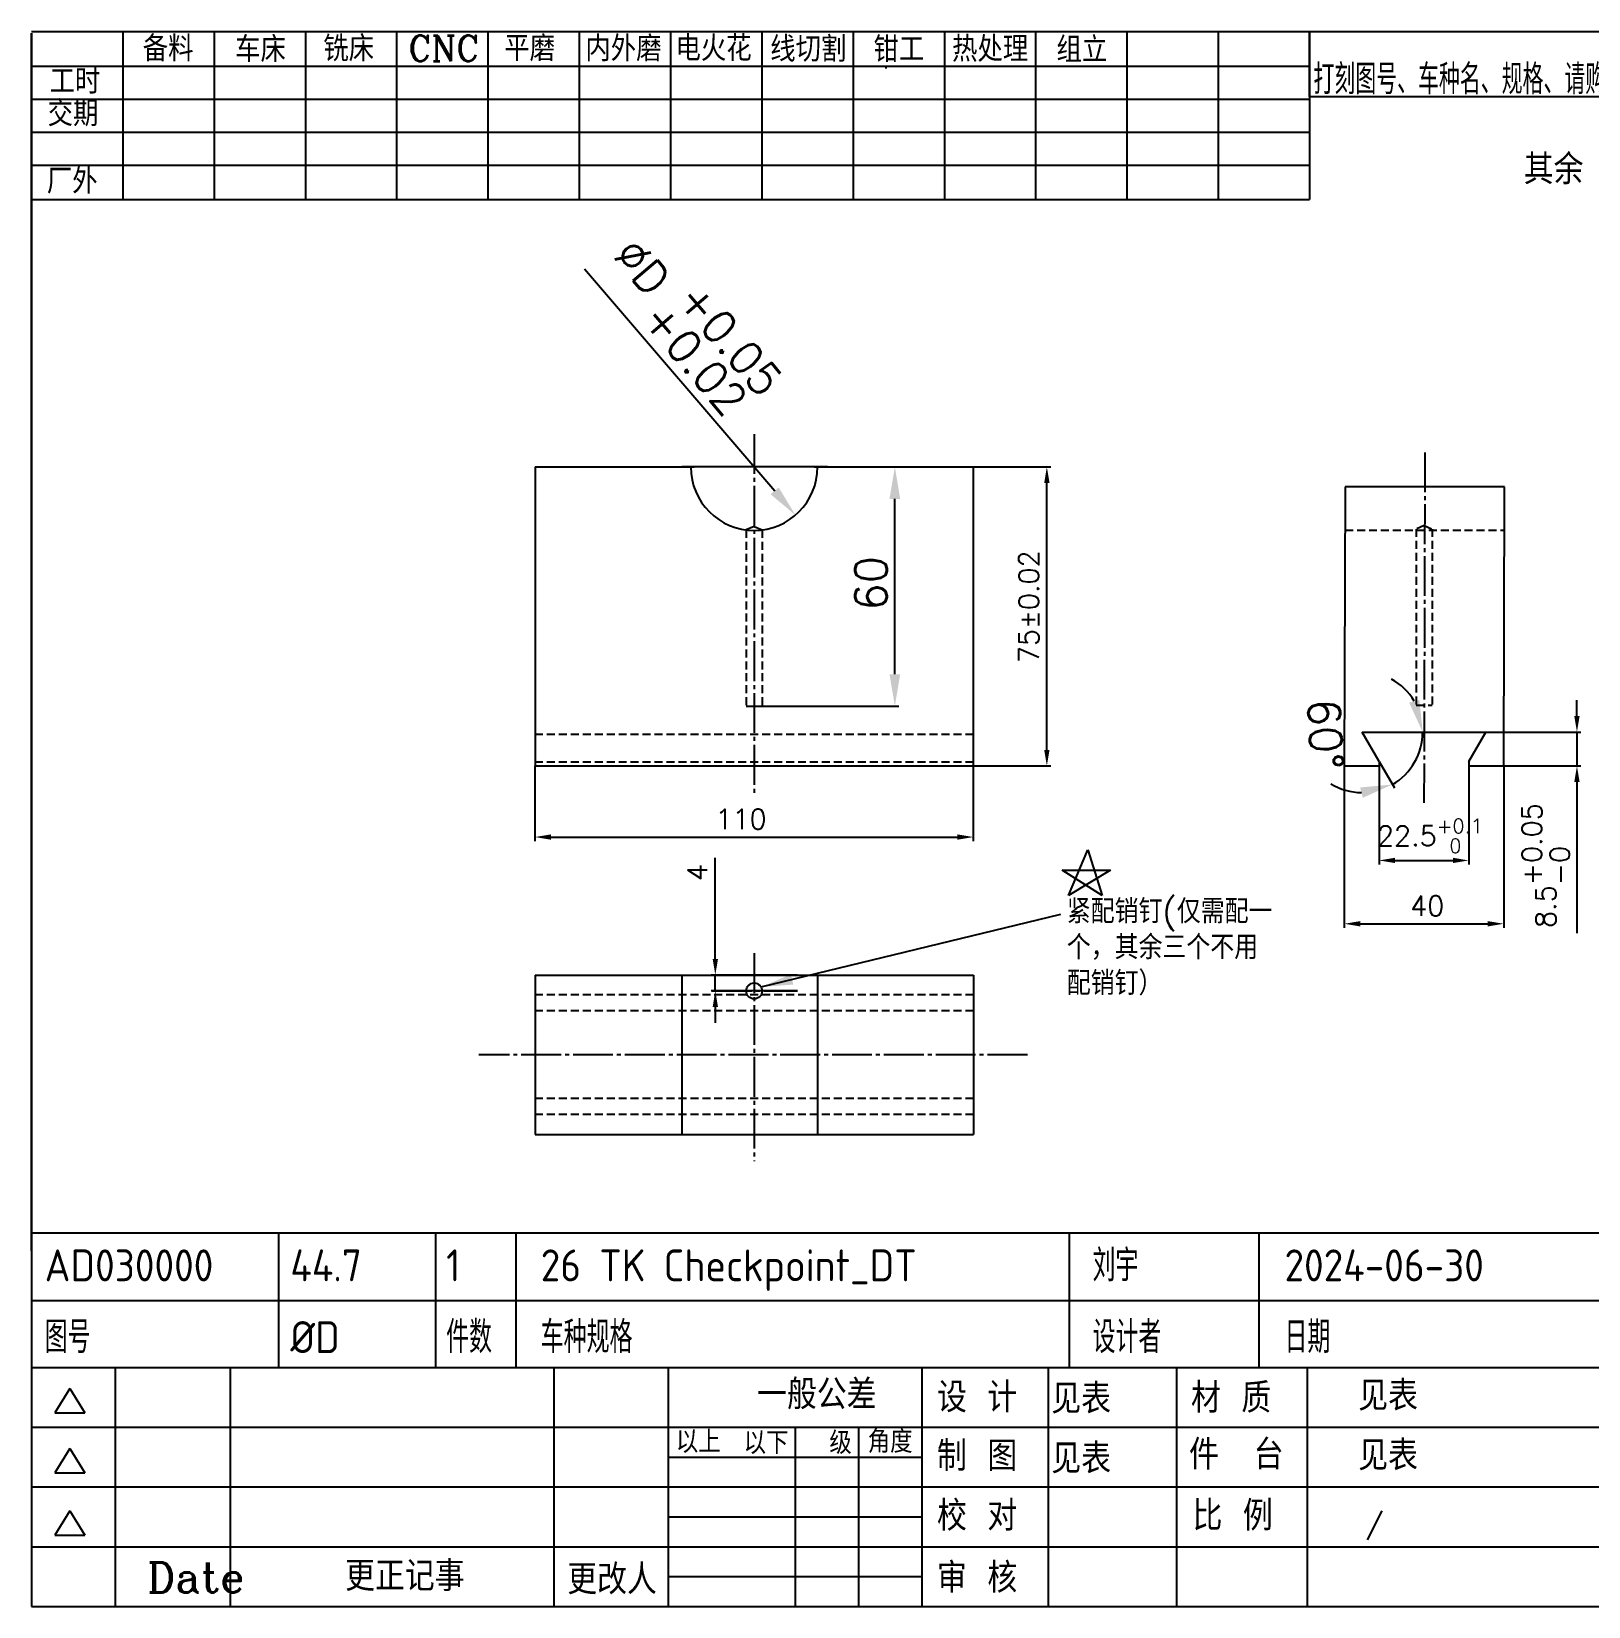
# Model space of a CAD drawing. Extents: x 6840 to 7429, y 1874 to 2284.
# Drawn here: x 6840.3 to 7231, y 1888.5 to 2283.6 of the extents above; entities that cross this region are included whole.
import ezdxf

# ---------------------------------------------------------------- set-up
doc = ezdxf.new("R2010")
doc.units = 0
doc.header["$MEASUREMENT"] = 0
for name, pattern in [('HID', [6, 2, -1, 2, -1]), ('HIDDEN', [0.375, 0.25, -0.125]), ('SCENTER', [13, 10, -1, 1, -1])]:
    doc.linetypes.add(name, pattern=pattern)
doc.layers.get('0').update_dxf_attribs({"linetype": 'CONTINUOUS'})
doc.layers.get('DEFPOINTS').update_dxf_attribs({"linetype": 'CONTINUOUS'})
for name, color, linetype in [('CON', 2, 'CONTINUOUS'), ('DAS', 5, 'HIDDEN'), ('DIM', 7, 'CONTINUOUS'), ('F', 7, 'CONTINUOUS'), ('SCEN', 1, 'SCENTER'), ('TXT', 7, 'CONTINUOUS')]:
    doc.layers.add(name, color=color, linetype=linetype)
doc.styles.add('ACISOTS', font='isocp.shx', dxfattribs={"height": 8, "bigfont": 'gbcbig.shx'})
doc.styles.add('HZ', font='complex.shx', dxfattribs={"bigfont": 'HZFS.SHX'})
doc.styles.get("Standard").update_dxf_attribs({"font": 'txt.shx', "bigfont": 'hzfs.shx'})
doc.dimstyles.get("Standard").update_dxf_attribs({"dimtxt": 8, "dimasz": 8, "dimexe": 1, "dimexo": 0, "dimgap": 2, "dimtad": 1, "dimdec": 3, "dimrnd": 0.01, "dimdsep": 46, "dimtxsty": 'STANDARD', "dimcen": 0.09, "dimazin": 2, "dimtfac": 1, "dimtdec": 3, "dimtmove": 0, "dimatfit": 3, "dimfxl": 1, "dimtolj": 1, "dimarcsym": 0})

# ---------------------------------------------------------------- blocks, each defined once
blk = doc.blocks.new('*D13')
at = {"layer": 'DEFPOINTS', "color": 0, "transparency": 16777216}
for p in [(7174.22, 2107.85), (7174.22, 2107.85), (7205.29, 2107.85), (7188.51, 2102.65), (7178.51, 2100.43)]:
    blk.add_point(p, dxfattribs=at)
at = {"layer": 'DIM', "color": 0, "lineweight": -2, "transparency": 16777216}
blk.add_line((7178.51, 2100.43), (7182.32, 2093.82), dxfattribs=at)
for start, end in [(30.5109, 61.0218), (300, 0), (238.9782, 269.4891)]:
    blk.add_arc((7174.22, 2107.85), 15.2, start, end, dxfattribs=at)
at = {"layer": 'DIM', "color": 0, "transparency": 16777216}
for points in [[(7186.03, 2115.22), (7188.6, 2115.92), (7189.42, 2107.85)], [(7174.42, 2091.36), (7173.74, 2093.94), (7181.82, 2094.68)]]:
    blk.add_solid(points, dxfattribs=at)
at = {"layer": 'DIM', "color": 0, "transparency": 16777216, "insert": (7165.03, 2107.31), "char_height": 8, "attachment_point": 5, "rotation": 273.3415}
blk.add_mtext('\\A1;60%%d', dxfattribs=at)
blk = doc.blocks.new('*D12')
at = {"layer": 'DEFPOINTS', "color": 0, "transparency": 16777216}
for p in [(7011.91, 2046.89), (7032.52, 2046.89), (7032.52, 2042.89)]:
    blk.add_point(p, dxfattribs=at)
at = {"layer": 'DIM', "color": 0, "lineweight": -2, "transparency": 16777216}
for p, q in [((7011.91, 2050.89), (7011.91, 2076.31)), ((7032.52, 2046.89), (7010.91, 2046.89)), ((7011.91, 2042.89), (7011.91, 2046.89)), ((7032.52, 2042.89), (7010.91, 2042.89)), ((7011.91, 2038.89), (7011.91, 2034.89))]:
    blk.add_line(p, q, dxfattribs=at)
at = {"layer": 'DIM', "color": 0, "transparency": 16777216}
for points in [[(7011.25, 2050.89), (7012.58, 2050.89), (7011.91, 2046.89)], [(7012.58, 2038.89), (7011.25, 2038.89), (7011.91, 2042.89)]]:
    blk.add_solid(points, dxfattribs=at)
at = {"layer": 'DIM', "color": 0, "transparency": 16777216, "insert": (7007.41, 2072.64), "char_height": 5, "attachment_point": 5, "rotation": 90}
blk.add_mtext('\\A1;4', dxfattribs=at)
blk = doc.blocks.new('*D11')
at = {"layer": 'DEFPOINTS', "color": 0, "transparency": 16777216}
for p in [(6501.32, 2174.35), (6506.5, 2174.35), (6471.19, 2114.35)]:
    blk.add_point(p, dxfattribs=at)
at = {"layer": 'DIM', "color": 0, "lineweight": -2, "transparency": 16777216}
for p, q in [((6501.32, 2174.35), (6507.5, 2174.35)), ((6506.5, 2122.35), (6506.5, 2166.35)), ((6471.19, 2114.35), (6507.5, 2114.35))]:
    blk.add_line(p, q, dxfattribs=at)
at = {"layer": 'DIM', "color": 0, "transparency": 16777216}
for points in [[(6507.83, 2166.35), (6505.16, 2166.35), (6506.5, 2174.35)], [(6505.16, 2122.35), (6507.83, 2122.35), (6506.5, 2114.35)]]:
    blk.add_solid(points, dxfattribs=at)
at = {"layer": 'DIM', "color": 0, "transparency": 16777216, "insert": (6500.5, 2145.13), "char_height": 8, "attachment_point": 5, "rotation": 90}
blk.add_mtext('\\A1;60', dxfattribs=at)
blk = doc.blocks.new('*D5')
at = {"layer": 'DEFPOINTS', "color": 0, "transparency": 16777216}
for p in [(7205, 2107.85), (7209.76, 2099.35), (7228.14, 2099.35)]:
    blk.add_point(p, dxfattribs=at)
at = {"layer": 'DIM', "color": 0, "lineweight": -2, "transparency": 16777216}
for p, q in [((7228.14, 2111.85), (7228.14, 2115.85)), ((7205, 2107.85), (7229.14, 2107.85)), ((7228.14, 2107.85), (7228.14, 2099.35)), ((7209.76, 2099.35), (7229.14, 2099.35)), ((7228.14, 2095.35), (7228.14, 2057.35))]:
    blk.add_line(p, q, dxfattribs=at)
at = {"layer": 'DIM', "color": 0, "transparency": 16777216}
for points in [[(7227.48, 2111.85), (7228.81, 2111.85), (7228.14, 2107.85)], [(7228.81, 2095.35), (7227.48, 2095.35), (7228.14, 2099.35)]]:
    blk.add_solid(points, dxfattribs=at)
at = {"layer": 'DIM', "color": 0, "transparency": 16777216, "insert": (7220.31, 2074.35), "char_height": 5, "attachment_point": 5, "rotation": 90}
blk.add_mtext('\\A1;8.5\\S+0.05^ -0;', dxfattribs=at)
blk = doc.blocks.new('*D4')
at = {"layer": 'DEFPOINTS', "color": 0, "transparency": 16777216}
for p in [(6628.03, 2099.35), (6650.53, 2099.35), (6650.53, 2075.63)]:
    blk.add_point(p, dxfattribs=at)
at = {"layer": 'DIM', "color": 0, "lineweight": -2, "transparency": 16777216}
for p, q in [((6628.03, 2099.35), (6628.03, 2074.63)), ((6650.53, 2099.35), (6650.53, 2074.63)), ((6632.03, 2075.63), (6646.53, 2075.63))]:
    blk.add_line(p, q, dxfattribs=at)
at = {"layer": 'DIM', "color": 0, "transparency": 16777216}
for points in [[(6632.03, 2076.3), (6632.03, 2074.97), (6628.03, 2075.63)], [(6646.53, 2074.97), (6646.53, 2076.3), (6650.53, 2075.63)]]:
    blk.add_solid(points, dxfattribs=at)
at = {"layer": 'DIM', "color": 0, "transparency": 16777216, "insert": (6640.76, 2081.78), "char_height": 5, "attachment_point": 5}
blk.add_mtext('\\A1;{\\A1;22.5{}{\\H0.71x;\\C2;\\S+0.1^  0;}}', dxfattribs=at)
blk = doc.blocks.new('*D14')
at = {"layer": 'DEFPOINTS', "color": 0, "transparency": 16777216}
for p in [(7169.76, 2099.35), (7209.76, 2099.35), (7209.76, 2059.74)]:
    blk.add_point(p, dxfattribs=at)
at = {"layer": 'DIM', "color": 0, "lineweight": -2, "transparency": 16777216}
for p, q in [((7169.76, 2099.35), (7169.76, 2058.74)), ((7209.76, 2099.35), (7209.76, 2058.74)), ((7173.76, 2059.74), (7205.76, 2059.74))]:
    blk.add_line(p, q, dxfattribs=at)
at = {"layer": 'DIM', "color": 0, "transparency": 16777216}
for points in [[(7173.76, 2060.41), (7173.76, 2059.07), (7169.76, 2059.74)], [(7205.76, 2059.07), (7205.76, 2060.41), (7209.76, 2059.74)]]:
    blk.add_solid(points, dxfattribs=at)
at = {"layer": 'DIM', "color": 0, "transparency": 16777216, "insert": (7190.56, 2064.24), "char_height": 5, "attachment_point": 5}
blk.add_mtext('\\A1;40', dxfattribs=at)
blk = doc.blocks.new('*D3')
at = {"layer": 'DEFPOINTS', "color": 0, "transparency": 16777216}
for p in [(6526.19, 2174.35), (6544.64, 2174.35), (6526.19, 2099.35)]:
    blk.add_point(p, dxfattribs=at)
at = {"layer": 'DIM', "color": 0, "lineweight": -2, "transparency": 16777216}
for p, q in [((6526.19, 2174.35), (6545.64, 2174.35)), ((6544.64, 2103.35), (6544.64, 2170.35)), ((6526.19, 2099.35), (6545.64, 2099.35))]:
    blk.add_line(p, q, dxfattribs=at)
at = {"layer": 'DIM', "color": 0, "transparency": 16777216}
for points in [[(6545.31, 2170.35), (6543.98, 2170.35), (6544.64, 2174.35)], [(6543.98, 2103.35), (6545.31, 2103.35), (6544.64, 2099.35)]]:
    blk.add_solid(points, dxfattribs=at)
at = {"layer": 'DIM', "color": 0, "transparency": 16777216, "insert": (6540.14, 2139.28), "char_height": 5, "attachment_point": 5, "rotation": 90}
blk.add_mtext('\\A1;75%%p0.02', dxfattribs=at)
blk = doc.blocks.new('*D2')
at = {"layer": 'DEFPOINTS', "color": 0, "transparency": 16777216}
for p in [(6416.19, 2099.35), (6526.19, 2099.35), (6526.19, 2081.5)]:
    blk.add_point(p, dxfattribs=at)
at = {"layer": 'DIM', "color": 0, "lineweight": -2, "transparency": 16777216}
for p, q in [((6416.19, 2099.35), (6416.19, 2080.5)), ((6526.19, 2099.35), (6526.19, 2080.5)), ((6420.19, 2081.5), (6522.19, 2081.5))]:
    blk.add_line(p, q, dxfattribs=at)
at = {"layer": 'DIM', "color": 0, "transparency": 16777216}
for points in [[(6420.19, 2082.16), (6420.19, 2080.83), (6416.19, 2081.5)], [(6522.19, 2080.83), (6522.19, 2082.16), (6526.19, 2081.5)]]:
    blk.add_solid(points, dxfattribs=at)
at = {"layer": 'DIM', "color": 0, "transparency": 16777216, "insert": (6467.89, 2086), "char_height": 5, "attachment_point": 5}
blk.add_mtext('\\A1;110', dxfattribs=at)

msp = doc.modelspace()

# ---------------------------------------------------------------- linework, layer by layer
for p, q in [((7161.029, 2267.2309), (7161.029, 2283.6004)), ((7100.5666, 2066.8261), (7105.3846, 2078.3043)), ((7105.3846, 2078.3043), (7108.9981, 2066.8261)), ((7108.9981, 2066.8261), (7098.937, 2073.2029)), ((7098.937, 2073.2029), (7111.1237, 2073.2029)), ((7111.1237, 2073.2029), (7100.5666, 2066.8261))]:
    msp.add_line(p, q)
at = {"layer": 'CON'}
for p, q in [((6966.6652, 2174.3493), (7006.5718, 2174.3493)), ((6966.6652, 2174.3493), (6966.6652, 2099.3493)), ((7036.7586, 2174.3493), (7076.6652, 2174.3493)), ((7076.6652, 2099.3493), (7076.6652, 2174.3493)), ((7169.9637, 2169.3536), (7169.7556, 2099.3493)), ((7209.9637, 2169.3536), (7169.9637, 2169.3536)), ((7209.7556, 2099.3493), (7209.9637, 2169.3536)), ((7021.6652, 2159.4493), (7019.6652, 2158.5756)), ((7021.6652, 2159.4493), (7023.6652, 2158.5756)), ((7174.2199, 2107.8493), (7205.2913, 2107.8493)), ((7178.5056, 2100.4262), (7174.2199, 2107.8493)), ((7201.0056, 2100.4262), (7205.2913, 2107.8493)), ((6966.6652, 2099.3493), (7076.6652, 2099.3493)), ((7169.7556, 2099.3493), (7178.5056, 2099.3493)), ((7178.5056, 2100.4262), (7178.5056, 2099.3493)), ((7201.0056, 2100.4262), (7201.0056, 2099.3493)), ((7201.0056, 2099.3493), (7209.7556, 2099.3493)), ((6966.6652, 2046.8878), (7076.6652, 2046.8878)), ((6966.6652, 2046.8878), (6966.6652, 2006.8878)), ((7003.497, 2046.8878), (7003.497, 2006.8878)), ((7037.5652, 2046.8878), (7037.5652, 2006.8878)), ((7076.6652, 2046.8878), (7076.6652, 2006.8878)), ((6966.6652, 2006.8878), (7076.6652, 2006.8878))]:
    msp.add_line(p, q, dxfattribs=at)
at = {"layer": 'CON', "color": 2}
for p, q in [((6840.3072, 1888.4566), (7063.8566, 1888.4566)), ((6840.3072, 1888.4566), (7131.3872, 1888.4566)), ((7063.8566, 1888.4566), (7428.549, 1888.4566))]:
    msp.add_line(p, q, dxfattribs=at)
for points in [[(6840.3072, 2283.6004), (7428.549, 2283.6004)], [(6840.3072, 2283.1582), (6840.3072, 1888.4566)], [(6840.3072, 1977.728), (6840.3072, 2283.1582)]]:
    msp.add_lwpolyline(points, dxfattribs=at)
at = {"layer": 'CON'}
msp.add_circle((7021.6652, 2042.8878), 2, dxfattribs=at)
msp.add_arc((7021.6652, 2174.3493), 15.9, 180, 0, dxfattribs=at)
at = {"layer": 'DAS', "linetype": 'HID'}
for p, q in [((7019.6652, 2158.5756), (7019.6652, 2114.3493)), ((7023.6652, 2158.5756), (7023.6652, 2114.3493)), ((7169.9637, 2158.4536), (7209.9637, 2158.4536)), ((7189.8135, 2159.6573), (7187.8135, 2158.7836)), ((7187.8135, 2158.7836), (7187.8135, 2114.5573)), ((7189.8135, 2159.6573), (7191.8135, 2158.7836)), ((7191.8135, 2158.7836), (7191.8135, 2114.5573)), ((7019.6652, 2114.3493), (7023.6652, 2114.3493)), ((7187.8135, 2114.5573), (7191.8135, 2114.5573)), ((6966.6652, 2107.3493), (7076.6652, 2107.3493)), ((6966.6652, 2100.3493), (7076.6652, 2100.3493)), ((7076.6652, 2041.8878), (6966.6652, 2041.8878)), ((7076.6652, 2037.8878), (6966.6652, 2037.8878)), ((7076.6652, 2015.8878), (6966.6652, 2015.8878)), ((7076.6652, 2011.8878), (6966.6652, 2011.8878))]:
    msp.add_line(p, q, dxfattribs=at)
at = {"layer": 'DIM'}
for p, q in [((6863.2159, 2283.6004), (6863.2159, 2241.4621)), ((6886.1246, 2283.6004), (6886.1246, 2241.4621)), ((6886.1246, 2283.6004), (6886.1246, 2241.4621)), ((6909.0333, 2283.6004), (6909.0333, 2241.4621)), ((6931.942, 2283.6004), (6931.942, 2241.4621)), ((6954.8507, 2283.6004), (6954.8507, 2241.4621)), ((6954.8507, 2283.6004), (6954.8507, 2241.4621)), ((6977.7594, 2283.6004), (6977.7594, 2241.4621)), ((7000.6681, 2283.6004), (7000.6681, 2241.4621)), ((7023.5768, 2283.6004), (7023.5768, 2241.4621)), ((7046.4855, 2283.6004), (7046.4855, 2241.4621)), ((7069.3942, 2283.6004), (7069.3942, 2241.4621)), ((7092.3029, 2283.6004), (7092.3029, 2241.4621)), ((7115.2116, 2283.6004), (7115.2116, 2241.4621)), ((7138.1203, 2283.6004), (7138.1203, 2241.4621)), ((7161.029, 2283.6004), (7161.029, 2241.4621)), ((6840.3072, 2274.8774), (7161.029, 2274.8774)), ((6840.3072, 2266.5966), (7161.029, 2266.5966)), ((7252.2071, 2267.2309), (7161.029, 2267.2309)), ((6840.3072, 2258.3158), (7161.029, 2258.3158)), ((6840.3072, 2250.035), (7161.029, 2250.035)), ((6840.3072, 2241.4621), (7161.029, 2241.4621)), ((6979.0697, 2224.0197), (7026.8079, 2168.3524)), ((7040.0811, 2174.3493), (7003.497, 2174.3493)), ((6840.3072, 1982.1931), (7235.6515, 1982.1931)), ((6840.3072, 1982.1931), (6840.3072, 1948.4184)), ((7235.6515, 1965.1499), (6840.3072, 1965.1499)), ((6840.3072, 1948.4184), (7002.6682, 1948.4184)), ((6840.3072, 1948.4184), (6902.3261, 1948.4184)), ((6861.3808, 1888.4566), (6861.3808, 1948.4184)), ((6890.231, 1888.4566), (6890.231, 1948.4184)), ((6971.4571, 1888.4566), (6971.4571, 1948.4184)), ((7000.1472, 1888.4566), (7000.1472, 1948.4184)), ((7002.6682, 1948.4184), (7428.549, 1948.4184)), ((7063.8566, 1888.4566), (7063.8566, 1948.4184)), ((7095.549, 1888.4566), (7095.549, 1948.4184)), ((7127.7189, 1888.4566), (7127.7189, 1948.4184)), ((7160.5006, 1888.4566), (7160.5006, 1948.4184)), ((6849.9432, 1943.1192), (6846.1807, 1937.0443)), ((6849.9432, 1943.1192), (6853.7058, 1937.0443)), ((6846.1807, 1937.0443), (6853.7058, 1937.0443)), ((6840.3072, 1933.4279), (7428.549, 1933.4279)), ((7032.0019, 1888.4566), (7032.0019, 1933.4279)), ((7047.9293, 1888.4566), (7047.9293, 1933.4279)), ((6849.9432, 1928.0766), (6846.1807, 1922.0018)), ((6849.9432, 1928.0766), (6853.7058, 1922.0018)), ((7000.1472, 1925.9327), (7063.8566, 1925.9327)), ((6846.1807, 1922.0018), (6853.7058, 1922.0018)), ((6840.3072, 1918.4375), (7428.549, 1918.4375)), ((6849.9432, 1912.4555), (6846.1807, 1906.3806)), ((6849.9432, 1912.4555), (6853.7058, 1906.3806)), ((7000.1472, 1910.9423), (7063.8566, 1910.9423)), ((6846.1807, 1906.3806), (6853.7058, 1906.3806)), ((6840.3072, 1903.447), (7428.549, 1903.447)), ((7000.1472, 1895.9518), (7063.8566, 1895.9518))]:
    msp.add_line(p, q, dxfattribs=at)
msp.add_solid([(7027.82, 2169.2204), (7025.7958, 2167.4844), (7032.0157, 2162.2796)], dxfattribs=at)
at = {"layer": 'F'}
for p, q in [((7054.7219, 2274.8774), (7054.7219, 2274.3138)), ((6840.3072, 2230.0195), (6840.3072, 1977.728)), ((6840.3072, 1948.4184), (7103.2238, 1948.4184))]:
    msp.add_line(p, q, dxfattribs=at)
at = {"layer": 'SCEN'}
for p, q in [((7021.6652, 2182.6082), (7021.6652, 2091.8163)), ((7189.9637, 2177.9852), (7189.7556, 2090.1199)), ((7021.6652, 2052.3454), (7021.6652, 2000.2104)), ((7011.0537, 2042.8878), (7032.5176, 2042.8878)), ((7090.2291, 2026.8878), (6952.5509, 2026.8878))]:
    msp.add_line(p, q, dxfattribs=at)
at = {"layer": 'TXT'}
for p, q in [((6902.3261, 1982.1931), (6902.3261, 1948.4184)), ((6941.6563, 1982.1931), (6941.6563, 1948.4184)), ((6961.856, 1982.1931), (6961.856, 1948.4184)), ((7100.6925, 1982.1931), (7100.6925, 1948.4184)), ((7148.2824, 1982.1931), (7148.2824, 1948.4184))]:
    msp.add_line(p, q, dxfattribs=at)

# ---------------------------------------------------------------- texts
at = {"style": 'HZ'}
for p in [(7096.2326, 1936.8551), (7096.2326, 1921.831)]:
    msp.add_text('见表', height=7.49522, dxfattribs=at).set_placement(p)
at = {"color": 2, "linetype": 'Continuous', "insert": (7100.1262, 2065.8539), "char_height": 6, "width": 52.37192, "attachment_point": 1, "line_spacing_factor": 0.9}
msp.add_mtext('紧配销钉(仅需配一个，其余三个不用配销钉）', dxfattribs=at)
at = {"style": 'HZ'}
for p in [(7173.2472, 1937.5955), (7173.2472, 1937.5955), (7173.2472, 1922.605)]:
    msp.add_attdef('见表', p, '1', height=7.4952, dxfattribs=at)
at = {"layer": 'DIM'}
for s, height, style, p in [('备料', 6.37369, 'HZ', (6868.2197, 2276.131)), ('车床', 6.37369, 'HZ', (6891.3994, 2275.9221)), ('铣床', 6.37369, 'HZ', (6913.5331, 2276.1132)), ('CNC', 6.37369, 'HZ', (6934.8732, 2276.1939)), ('平磨', 6.37369, 'HZ', (6958.9386, 2276.1708)), ('内外磨', 6.37369, 'HZ', (6979.2957, 2276.1361)), ('电火花', 6.37369, 'HZ', (7001.9206, 2276.1995)), ('线切割', 6.37369, 'HZ', (7025.689, 2275.9908)), ('钳工', 6.37369, 'HZ', (7051.6076, 2275.9308)), ('热处理', 6.37369, 'HZ', (7071.3258, 2276.0142)), ('组立', 6.37369, 'HZ', (7097.5336, 2275.8748)), ('工时', 6.37369, 'HZ', (6844.8339, 2267.9437)), ('交期', 6.37369, 'HZ', (6844.3478, 2259.8407)), ('厂外', 6.37369, 'HZ', (6844.1487, 2242.8984)), ('图号', 8, 'ACISOTS', (6843.615, 1952.0407)), ('%%CD', 8, 'ACISOTS', (6905.2628, 1952.0407)), ('件数', 8, 'ACISOTS', (6944.357, 1952.0407)), ('车种规格', 8, 'ACISOTS', (6968.0945, 1952.0407)), ('设计者', 8, 'ACISOTS', (7106.5772, 1952.0407)), ('日期', 8, 'ACISOTS', (7154.7522, 1952.0407)), ('一般公差', 7.49522, 'HZ', (7022.3952, 1937.9)), ('设 计', 7.49522, 'HZ', (7067.5486, 1937.1691)), ('材 质', 7.49522, 'HZ', (7131.294, 1937.0561)), ('以上', 5.62142, 'HZ', (7002.0211, 1926.9974)), ('以下', 5.62142, 'HZ', (7019.013, 1926.7145)), ('级', 5.6214, 'HZ', (7040.5361, 1926.7145)), ('角度', 5.62142, 'HZ', (7050.1649, 1926.9974)), ('制 图', 7.49522, 'HZ', (7067.5486, 1922.4614)), ('件', 7.4952, 'HZ', (7130.7961, 1922.8258)), ('台', 7.4952, 'HZ', (7147.0259, 1922.8258)), ('校 对', 7.49522, 'HZ', (7067.5486, 1907.4709)), ('比 例', 7.49522, 'HZ', (7131.6804, 1907.495)), ('Date', 7.49522, 'HZ', (6869.3319, 1891.9992)), ('更正记事', 7.49522, 'HZ', (6919.0076, 1892.3481)), ('更改人', 7.49522, 'HZ', (6974.7533, 1891.5143)), ('审 核', 7.49522, 'HZ', (7067.5486, 1891.9147))]:
    msp.add_text(s, height=height, dxfattribs=dict(at, style=style)).set_placement(p)
at = {"layer": 'DIM', "style": 'HZ', "width": 0.7}
msp.add_text('打刻图号、车种名、规格、请购单号', height=7.495221, dxfattribs=at).set_placement((7162.0206, 2267.8615))
at = {"layer": 'DIM'}
for s, p in [('∅D', (6985.9384, 2227.2753)), ('+0.05', (7001.8464, 2216.3086)), ('+0.02', (6993.069, 2211.3797))]:
    msp.add_text(s, height=8, rotation=310.615151, dxfattribs=at).set_placement(p)
at = {"layer": 'DIM', "insert": (7214.791, 2252.7609), "char_height": 7.49522, "width": 17.747545, "attachment_point": 1, "style": 'HZ'}
msp.add_mtext('其余', dxfattribs=at)
at = {"layer": 'DIM', "style": 'HZ'}
msp.add_attdef('/', (7175.0876, 1906.7834), '1:1', height=4.77825, dxfattribs=at)
at = {"layer": 'TXT', "style": 'ACISOTS'}
for s, p in [('AD030000', (6843.615, 1970.0407)), ('44.7', (6905.2628, 1970.0407)), ('1', (6944.357, 1970.0407)), ('26 TK Checkpoint_DT', (6968.0945, 1970.0407)), ('刘宇', (7106.5772, 1970.0407)), ('2024-06-30', (7154.7522, 1970.0407))]:
    msp.add_text(s, height=8, dxfattribs=at).set_placement(p)

# ---------------------------------------------------------------- dimensions: what is measured, and where the dimension line sits
at = {"layer": 'DIM'}
dim = msp.add_linear_dim(base=(7056.9706, 2174.3493), p1=(7021.6652, 2114.3493), p2=(7051.7904, 2174.3493), angle=90, dimstyle='STANDARD', dxfattribs=at)
dim.commit()
dim.dimension.update_dxf_attribs({"geometry": '*D11', "text_midpoint": (7056.9706, 2145.1346), "dimtype": 128, "insert": (550.473, 0)})
dim = msp.add_linear_dim(base=(7095.1165, 2174.3493), p1=(7076.6652, 2099.3493), p2=(7076.6652, 2174.3493), angle=90, dimstyle='STANDARD', override={"dimtxt": 5, "dimasz": 4, "dimtol": 1, "dimtp": 0.02, "dimtm": 0.02}, dxfattribs=at)
dim.commit()
dim.dimension.update_dxf_attribs({"geometry": '*D3', "text_midpoint": (7095.1165, 2139.2815), "dimtype": 128, "insert": (550.473, 0)})
dim = msp.add_angular_dim_2l(base=(7188.5051, 2102.6499), line1=((7174.2199, 2107.8493), (7205.2913, 2107.8493)), line2=((7178.5056, 2100.4262), (7174.2199, 2107.8493)), dimstyle='STANDARD', dxfattribs=at)
dim.commit()
dim.dimension.update_dxf_attribs({"geometry": '*D13', "text_midpoint": (7159.0437, 2106.9632), "dimtype": 130})
for base, p1, p2, override, picture, middle in [((7228.1434, 2099.3493), (7205.0026, 2107.8493), (7209.7556, 2099.3493), {"dimtxt": 5, "dimasz": 4, "dimgap": 2, "dimtol": 1, "dimlim": 0, "dimtp": 0.05, "dimtm": 0}, '*D5', (7228.1434, 2074.3493)), ((7011.9127, 2046.8878), (7032.5176, 2042.8878), (7032.5176, 2046.8878), {"dimtxt": 5, "dimasz": 4}, '*D12', (7011.9127, 2072.6424))]:
    dim = msp.add_linear_dim(base=base, p1=p1, p2=p2, angle=90, dimstyle='STANDARD', override=override, dxfattribs=at)
    dim.commit()
    dim.dimension.update_dxf_attribs({"geometry": picture, "text_midpoint": middle, "dimtype": 128})
dim = msp.add_linear_dim(base=(7076.6652, 2081.4954), p1=(6966.6652, 2099.3493), p2=(7076.6652, 2099.3493), dimstyle='STANDARD', override={"dimtxt": 5, "dimasz": 4}, dxfattribs=at)
dim.commit()
dim.dimension.update_dxf_attribs({"geometry": '*D2', "text_midpoint": (7018.3615, 2081.4954), "dimtype": 128, "insert": (550.473, 0)})
dim = msp.add_linear_dim(base=(7209.7556, 2059.739), p1=(7169.7556, 2099.3493), p2=(7209.7556, 2099.3493), dimstyle='STANDARD', override={"dimtxt": 5, "dimasz": 4}, dxfattribs=at)
dim.commit()
dim.dimension.update_dxf_attribs({"geometry": '*D14', "text_midpoint": (7190.5595, 2059.739), "dimtype": 128})
dim = msp.add_linear_dim(base=(7201.0056, 2075.6344), p1=(7178.5056, 2099.3493), p2=(7201.0056, 2099.3493), text='{\\A1;22.5{}{\\H0.71x;\\C2;\\S+0.1^  0;}}', dimstyle='STANDARD', override={"dimtxt": 5, "dimasz": 4, "dimgap": 2, "dimtad": 1, "dimdec": 3, "dimlfac": 1, "dimpost": '<>', "dimse1": 0, "dimse2": 0, "dimsd1": 0, "dimsd2": 0, "dimtol": 0, "dimlim": 0, "dimtp": 0.1, "dimtm": 0, "dimtdec": 3, "dimtofl": 1}, dxfattribs=at)
dim.commit()
dim.dimension.update_dxf_attribs({"geometry": '*D4', "text_midpoint": (7191.2327, 2075.6344), "dimtype": 128, "insert": (550.473, 0)})

# ---------------------------------------------------------------- leaders
msp.add_leader([(7023.3976, 2043.8872), (7098.6627, 2062.1429)], dimstyle='STANDARD', override={"dimgap": 2, "dimtad": 1}, dxfattribs=at)

doc.saveas('drawing.dxf')
